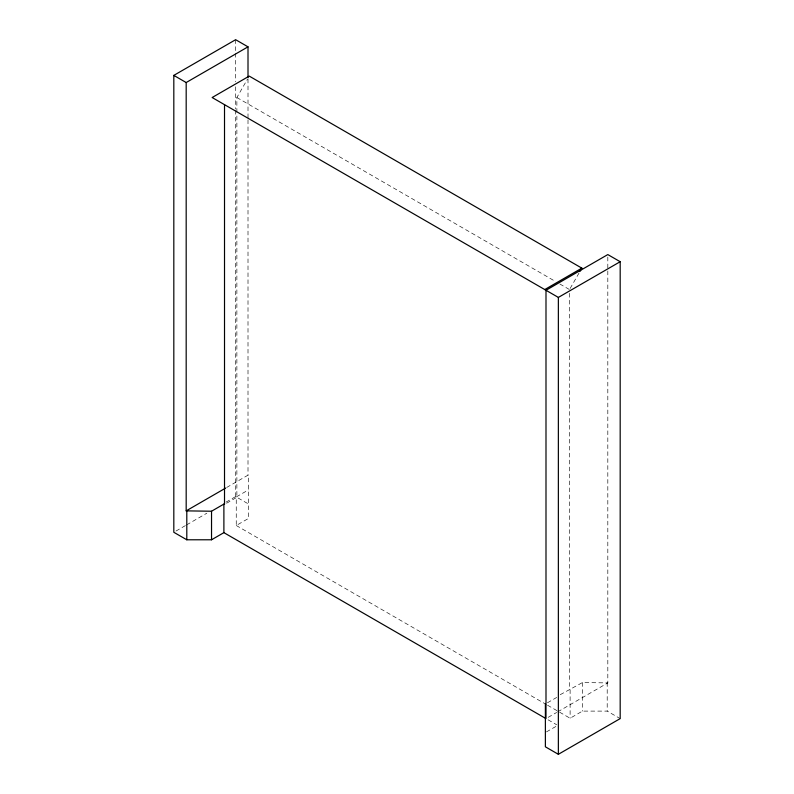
<?xml version="1.0" encoding="UTF-8"?>
<svg xmlns="http://www.w3.org/2000/svg" width="794" height="794" viewBox="0 0 794 794"><rect width="100%" height="100%" fill="white"/><g stroke="black" fill="none" stroke-linecap="round" stroke-linejoin="round"><path stroke-width="0.6" stroke-dasharray="3.97 2.98" d="M236.87 112.381L236.87 97.523L247.381 79.321M570.112 288.49L579.382 272.421M226.687 487.476L248.006 475.169L248.621 475.527L248.621 518.363L236.255 525.499L236.255 496.945L248.621 489.809M175.95 531.057L185.538 525.519M186.61 524.894L206.857 513.202M226.042 502.126L235.639 496.587L248.621 504.081M226.568 503.247L236.87 497.302L236.87 113.611M560.217 694.69L582.468 682.552L607.817 682.909L607.817 270.675M547.443 702.779L556.713 697.43M548.128 717.379L556.654 712.456M557.725 711.841L607.817 682.909M546.411 731.929L556.713 725.984M547.562 705.231L570.112 718.252L582.468 711.106L607.202 711.106L620.183 718.61M236.87 97.523L555.542 281.503M559.83 283.984L569.487 289.562M236.255 525.499L546.49 704.615M548.078 719.811L556.673 724.763M607.817 257.058L607.817 269.434M607.202 682.552L607.202 711.106M582.468 682.552L582.468 711.106M570.112 689.698L570.112 718.252M569.487 293.274L569.487 689.341M248.006 79.023L248.006 118.643M248.006 119.874L248.006 475.169M235.639 39.7L235.639 52.086M235.639 53.317L235.639 81.802M235.639 86.754L235.639 109.036M235.639 110.277L235.639 496.587"/><path stroke-width="1.19" d="M579.997 271.349L581.853 268.144L249.237 76.105L212.147 97.523L558.361 297.413L620.183 261.712L620.183 718.61L558.361 754.3L545.379 746.807L545.379 703.97M620.183 261.712L607.817 254.576L545.994 290.276L545.994 718.61L223.888 532.645L211.532 539.781L186.798 539.781L173.817 532.288L173.817 75.39L235.639 39.7L248.006 46.836L248.006 77.792M173.817 75.39L186.183 82.536L248.006 46.836M544.763 289.562L581.853 268.144M186.183 82.536L186.183 510.87L225.615 488.092M186.183 510.87L211.532 511.227L223.888 504.081L224.513 504.438L224.513 104.659M558.361 297.413L558.361 754.3M223.888 504.081L223.888 532.645M211.532 511.227L211.532 539.781M186.798 511.227L186.798 539.781"/></g></svg>
